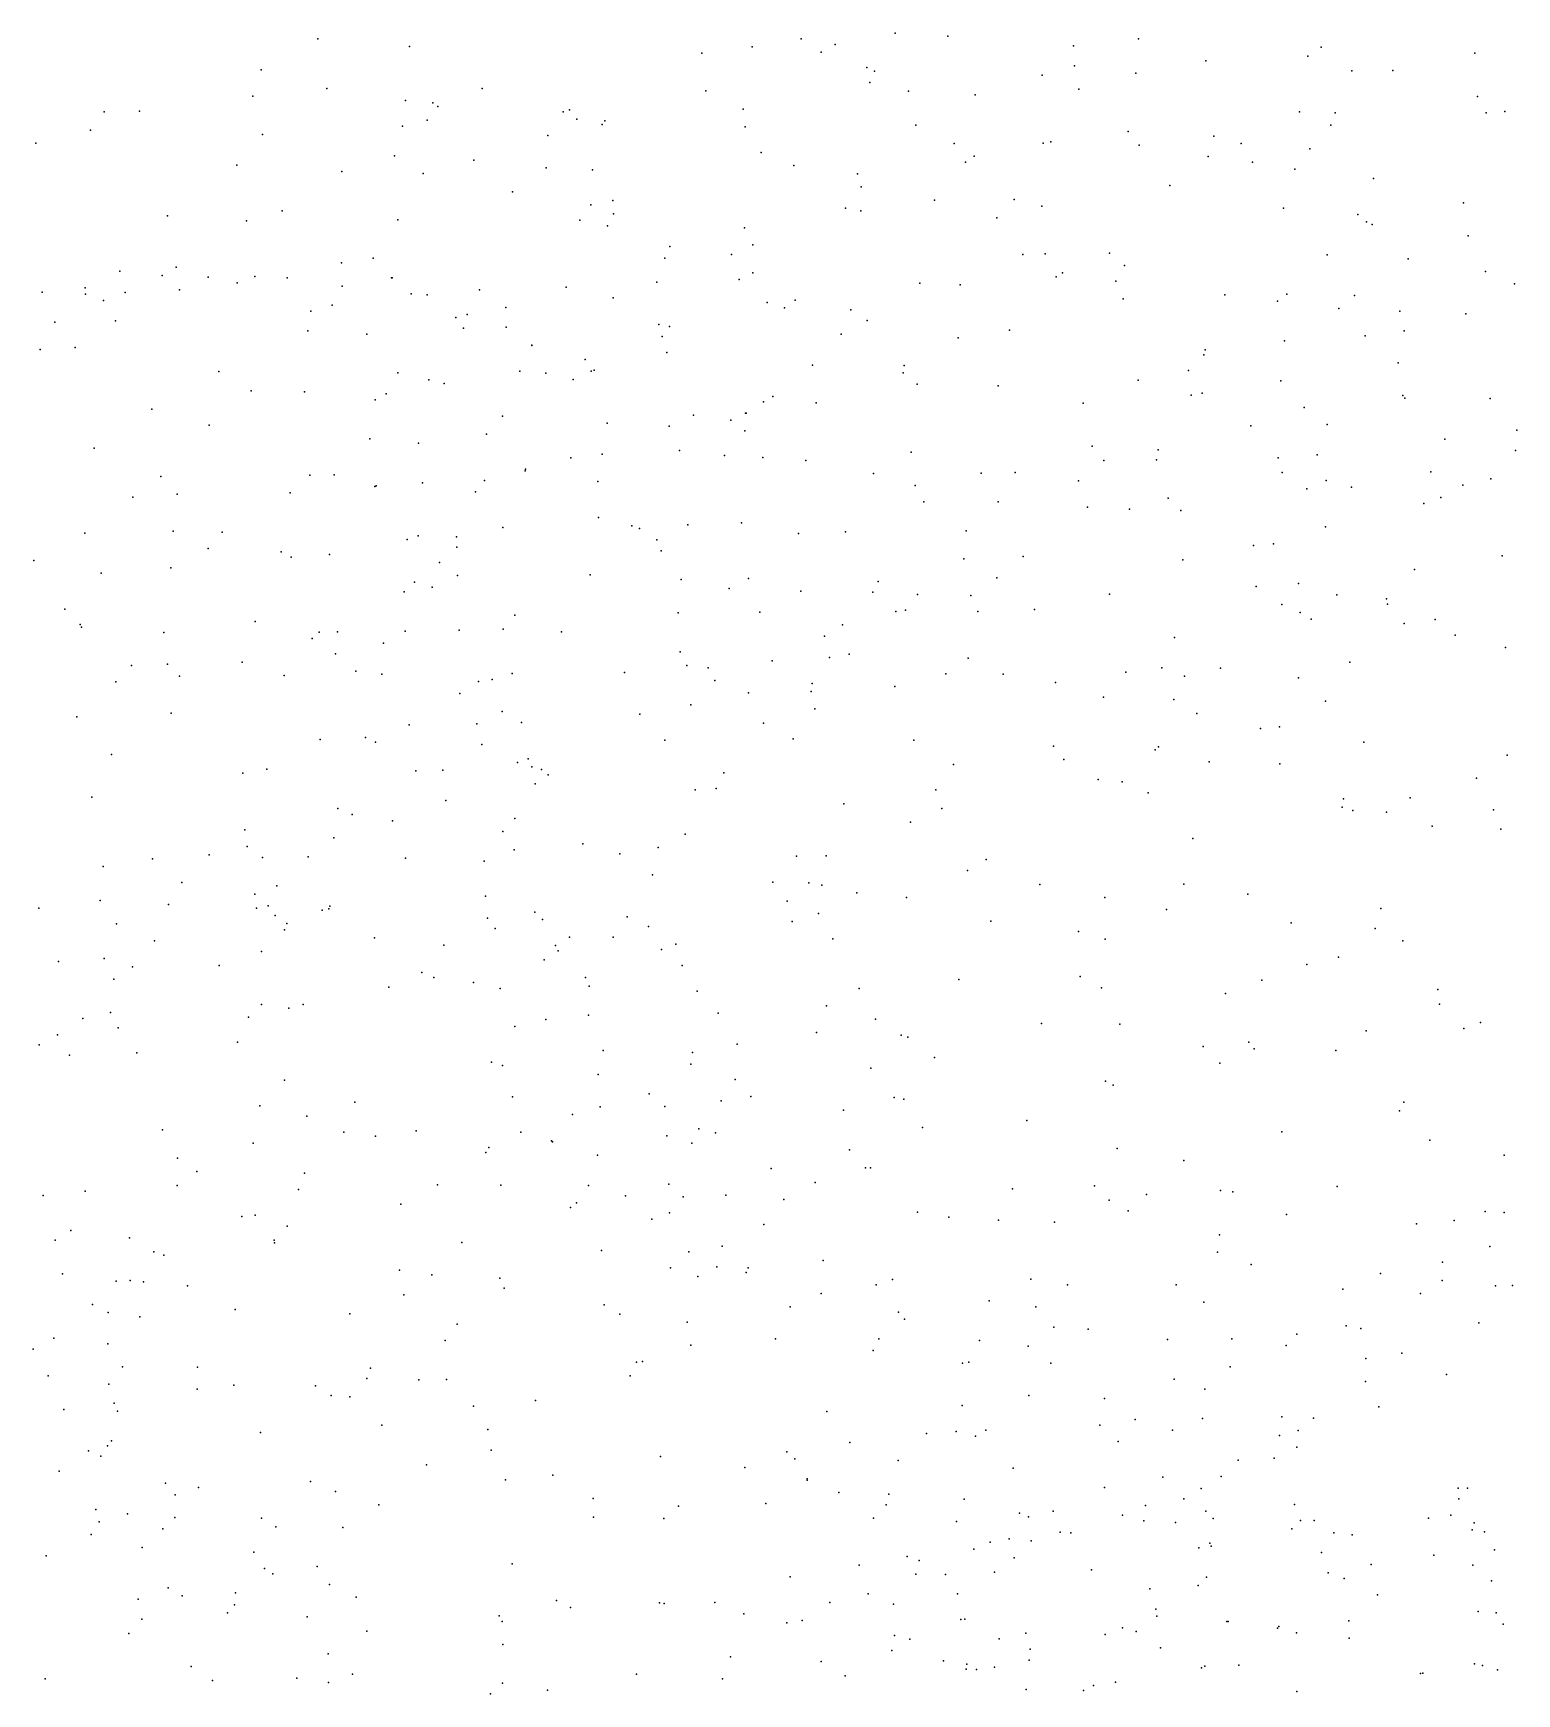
# Model space of a CAD drawing. Header units: metres. Extents: x -25 to 25, y -27.7 to 27.8.
# Drawn here: x -0.189 to 1.357, y 5.217 to 6.947 of the extents above; entities that cross this region are included whole.
import ezdxf

# ---------------------------------------------------------------- set-up
doc = ezdxf.new("R2010")
doc.units = ezdxf.units.M

msp = doc.modelspace()

# ---------------------------------------------------------------- linework, layer by layer
for p in [(0.1076, 6.9412, -8.9836), (0.6114, 6.9413, -24.9347), (0.7093, 6.947, 19.3071), (0.7642, 6.9438, -25.4008), (0.9629, 6.9411, 26.1029), (0.2033, 6.9332, 1.8941), (0.5079, 6.9261, 11.0206), (0.5601, 6.9329, 19.2144), (0.6322, 6.9273, 2.8465), (0.6468, 6.9353, 0.5148), (0.895, 6.9339, 19.4091), (1.1392, 6.9231, 19.5001), (1.1532, 6.9326, -22.0346), (1.3133, 6.9261, -0.4299), (0.0488, 6.9089, 14.0019), (0.6799, 6.9112, 3.3763), (0.6878, 6.9076, 11.5401), (0.8623, 6.9034, 11.6869), (0.8962, 6.913, -0.0243), (0.9599, 6.9055, 21.1728), (1.0329, 6.9181, -11.8861), (1.1851, 6.9079, 21.2101), (1.2278, 6.9081, -12.0149), (0.1172, 6.8893, 8.1461), (0.279, 6.8894, 15.7443), (0.512, 6.887, 11.2432), (0.6828, 6.8955, 14.1486), (0.7231, 6.8867, 8.2875), (0.9008, 6.8888, -25.6574), (0.04, 6.8815, 10.1513), (0.199, 6.8768, 21.4489), (0.2274, 6.8746, 2.0865), (0.2328, 6.8706, 14.0269), (0.7926, 6.8829, -22.1534), (1.316, 6.881, -26.0967), (-0.1148, 6.865, 15.7877), (-0.078, 6.8657, 9.9837), (0.2215, 6.8565, 18.9955), (0.3634, 6.8651, 2.3582), (0.3699, 6.8672, 8.1856), (0.3774, 6.8576, 4.6812), (0.404, 6.8518, 19.0601), (0.4066, 6.8556, 4.5093), (0.5509, 6.868, 15.5882), (0.7307, 6.8511, 3.522), (1.1307, 6.8651, -11.5968), (1.1632, 6.8512, -25.8307), (1.1678, 6.8642, 14.3168), (1.325, 6.8642, 11.6647), (1.3446, 6.8654, 15.6212), (-0.1293, 6.8459, 8.1256), (0.0501, 6.8414, 18.9403), (0.1959, 6.85, 25.8918), (0.3475, 6.8404, 5.4081), (0.5529, 6.8496, 8.2298), (0.8715, 6.8338, -11.665), (0.9521, 6.8446, 14.234), (1.0413, 6.8397, -0.2444), (-0.1862, 6.8324, 15.6381), (0.1874, 6.8192, 1.7109), (0.5695, 6.8227, 0.6363), (0.7708, 6.832, -21.9251), (0.7916, 6.8188, 26.0167), (0.8634, 6.8324, 3.7197), (0.9634, 6.8303, 3.8932), (1.0353, 6.8186, -12.1191), (1.0697, 6.8321, 26.052), (1.1413, 6.8267, 15.5836), (0.0233, 6.8094, 15.8723), (0.1326, 6.803, 10.4321), (0.2173, 6.8009, 5.5854), (0.2703, 6.8148, -24.2439), (0.3457, 6.8068, 1.2658), (0.3939, 6.8046, 5.0085), (0.6037, 6.8091, 3.1964), (0.6699, 6.8006, 19.1627), (0.7826, 6.8127, 4.0556), (1.0816, 6.8126, 11.7415), (1.1258, 6.8055, -25.4122), (0.3106, 6.7818, 10.7679), (0.6737, 6.787, 0.2436), (0.9953, 6.7882, -25.1391), (1.2077, 6.7955, -0.4342), (0.3922, 6.7681, 5.1986), (0.4149, 6.7728, 2.4715), (0.6575, 6.7648, 21.2936), (0.7503, 6.7732, -8.8915), (0.8333, 6.7738, 8.2188), (0.862, 6.7668, 15.5582), (1.1138, 6.7649, 21.2791), (1.3015, 6.7703, -11.5112), (-0.049, 6.7568, 10.1041), (0.0334, 6.7517, 18.7666), (0.0705, 6.762, -24.1405), (0.1912, 6.7526, 8.1272), (0.3808, 6.7521, 15.7121), (0.4159, 6.7589, 0.986), (0.6734, 6.7618, 8.184), (0.8153, 6.7546, 19.2177), (1.1915, 6.7583, 19.4223), (1.2005, 6.7506, 8.2499), (1.2062, 6.7476, -8.8297), (0.4096, 6.7464, 4.8656), (0.5524, 6.7442, 14.0806), (1.3064, 6.736, 21.3757), (0.1653, 6.7127, -9.0911), (0.4694, 6.7125, -24.0633), (0.4744, 6.7248, -24.4687), (0.5387, 6.7164, 18.9841), (0.5611, 6.7267, 25.9551), (0.8423, 6.7166, -0.1141), (0.8655, 6.717, -11.3644), (0.9327, 6.7178, 11.6374), (1.1594, 6.7161, -11.2777), (-0.0988, 6.699, 3.8086), (-0.0399, 6.7034, 18.5582), (0.1322, 6.7078, 25.9913), (0.5608, 6.6975, 2.7885), (0.8836, 6.6973, 14.2019), (0.9482, 6.7049, -0.2692), (1.2437, 6.7118, -0.5755), (1.3243, 6.6986, -0.968), (-0.1346, 6.6816, 9.998), (-0.0546, 6.6945, 3.6297), (-0.0366, 6.6797, 3.9967), (-0.0066, 6.6927, 8.1412), (0.0235, 6.6868, 13.8973), (0.0419, 6.6934, 10.3107), (0.0756, 6.6922, 3.8486), (0.1332, 6.6835, 3.6635), (0.1845, 6.6922, 2.0922), (0.1852, 6.6923, 1.6076), (0.2762, 6.6796, 2.2945), (0.3665, 6.6823, 25.9553), (0.461, 6.6877, 4.4462), (0.5466, 6.6903, 11.2512), (0.7348, 6.6867, 11.2556), (0.7771, 6.6847, 3.6556), (0.877, 6.6933, 11.3235), (0.9393, 6.6886, -21.9817), (1.3547, 6.686, 14.3512), (-0.1795, 6.6771, 3.5271), (-0.1345, 6.6752, 18.4221), (-0.1156, 6.6686, 21.3559), (-0.0932, 6.6769, 15.7398), (0.1227, 6.6638, 5.6346), (0.2048, 6.6755, 3.9799), (0.2217, 6.6746, 18.769), (0.3036, 6.6614, 3.7932), (0.4153, 6.6714, 4.2173), (0.5759, 6.6666, 3.0548), (0.5941, 6.661, 3.3077), (0.605, 6.669, 4.1625), (0.9468, 6.6701, -24.8904), (1.0529, 6.6743, 15.577), (1.1075, 6.668, 11.3763), (1.1175, 6.6753, 11.5905), (1.188, 6.6736, 25.9771), (-0.1665, 6.646, 4.1181), (-0.103, 6.6472, 26.0703), (0.1004, 6.6573, 21.3764), (0.2515, 6.6508, 5.5193), (0.2634, 6.6541, 4.1616), (0.463, 6.6437, 4.0685), (0.6629, 6.6587, 15.609), (0.6801, 6.6478, 4.0066), (1.1716, 6.6602, -0.9945), (1.2352, 6.6573, 15.5957), (1.3038, 6.6548, 19.3678), (0.0972, 6.6371, 3.4255), (0.1587, 6.6334, 1.9367), (0.2594, 6.6398, 3.565), (0.304, 6.6407, 1.214), (0.4665, 6.6309, 3.9026), (0.474, 6.6415, 0.6904), (0.653, 6.6334, 0.1309), (0.7749, 6.6296, -11.5585), (0.8283, 6.6376, 19.1053), (1.115, 6.6264, -0.8287), (1.1991, 6.6319, -25.032), (1.2396, 6.6368, 11.6823), (-0.1818, 6.6176, 3.3645), (-0.1452, 6.6197, 13.8365), (0.3308, 6.622, 13.9929), (0.3308, 6.6215, 4.3449), (0.4715, 6.6144, 3.7386), (1.031, 6.6121, 19.2149), (1.0323, 6.6171, -11.0732), (0.0045, 6.5947, 18.2852), (0.1912, 6.5932, 10.783), (0.3181, 6.5948, 8.1886), (0.3453, 6.593, 18.7074), (0.3861, 6.6072, 0.9115), (0.3926, 6.595, 5.1026), (0.3957, 6.5958, 21.3406), (0.6232, 6.6013, 3.8199), (0.7177, 6.5932, -0.018), (0.7185, 6.6007, -24.5146), (1.0148, 6.5955, -1.0526), (1.2333, 6.6037, -1.3761), (0.0381, 6.5746, 3.2956), (0.2233, 6.586, 18.576), (0.2392, 6.5822, -23.9523), (0.3736, 6.5863, 15.7281), (0.7321, 6.5812, 18.9403), (0.8167, 6.5796, 11.0188), (0.9624, 6.5856, -0.396), (1.1112, 6.585, 11.1202), (0.0937, 6.5733, 10.535), (0.1675, 6.565, 1.7015), (0.1788, 6.5712, 4.4277), (0.5722, 6.5628, 11.0201), (0.5819, 6.5686, 3.503), (0.6269, 6.562, 14.1161), (0.9053, 6.5617, -24.6281), (1.0176, 6.5698, -24.0122), (1.0293, 6.572, -9.0086), (1.1355, 6.5572, 21.433), (1.2384, 6.5696, -10.993), (1.2405, 6.5667, 11.2072), (1.3294, 6.5665, -9.0773), (-0.0652, 6.5553, 15.551), (0.3001, 6.548, 4.5289), (0.4091, 6.5407, 2.5746), (0.499, 6.5492, 0.5579), (0.5381, 6.5438, 18.6638), (0.5533, 6.5512, 21.3262), (0.5541, 6.5513, 8.1929), (1.1593, 6.5395, -12.0071), (-0.0054, 6.5386, 10.2649), (0.1617, 6.5245, 18.0174), (0.2833, 6.5292, 18.128), (0.4736, 6.5375, 25.9645), (0.5526, 6.5326, 2.8819), (1.08, 6.5381, 3.8954), (1.2819, 6.524, 21.5542), (1.357, 6.5336, 11.5598), (-0.1255, 6.5146, 5.6193), (0.2127, 6.5198, 1.4337), (0.404, 6.5083, 4.8088), (0.4845, 6.5121, 18.319), (0.5315, 6.507, -23.6928), (0.5715, 6.505, 18.5103), (0.7261, 6.5106, 8.2183), (0.9146, 6.5168, 15.5972), (0.9833, 6.5128, -1.3568), (1.1491, 6.5079, -1.5104), (1.3556, 6.5123, 25.8724), (0.3238, 6.4912, 3.2483), (0.3242, 6.4928, 2.4133), (0.3714, 6.5045, -9.2164), (0.6163, 6.5018, 15.6595), (0.6866, 6.4884, -11.2149), (0.7989, 6.4887, -0.2511), (0.8343, 6.4894, -23.6328), (0.9266, 6.5018, 18.9991), (0.9814, 6.5027, -24.309), (1.1083, 6.5046, 14.3171), (1.1125, 6.4895, -24.5694), (1.2674, 6.4901, 14.3673), (-0.0558, 6.4853, 21.3035), (0.0995, 6.4864, 21.3148), (0.1247, 6.4869, 4.5964), (0.1671, 6.4748, 8.3435), (0.1684, 6.4754, 1.9169), (0.2167, 6.4787, 15.7715), (0.2814, 6.481, 5.3587), (0.3994, 6.4801, 0.7772), (0.7301, 6.4759, 21.3539), (0.9003, 6.4808, -0.702), (1.1381, 6.4723, 19.116), (1.1584, 6.481, -9.174), (1.1846, 6.474, 25.8853), (1.3007, 6.4763, 19.1896), (1.3299, 6.4827, -10.8223), (-0.0851, 6.4636, 3.0859), (-0.0389, 6.4667, 4.6109), (0.0789, 6.4683, 3.1229), (0.2719, 6.4693, 4.7229), (0.7392, 6.4587, 10.8515), (0.8166, 6.4588, -0.9219), (0.9098, 6.4531, 25.8957), (0.9937, 6.4626, -1.5156), (1.2603, 6.457, 4.0446), (1.2779, 6.4633, -9.7601), (0.4, 6.4424, 17.9372), (0.5491, 6.4369, 3.1051), (0.9533, 6.451, -9.2415), (1.0068, 6.4497, 21.4507), (-0.135, 6.426, 15.1686), (-0.043, 6.4283, 10.097), (0.0081, 6.4273, 8.4259), (0.2007, 6.4196, 2.0776), (0.2122, 6.4235, 26.1114), (0.2522, 6.4223, 3.1008), (0.3006, 6.432, 5.0527), (0.4348, 6.4337, 10.7794), (0.443, 6.4309, 15.6684), (0.4608, 6.4191, 2.6878), (0.4931, 6.4347, 14.083), (0.6086, 6.4259, 18.0532), (0.6574, 6.4276, 18.2013), (0.7831, 6.4285, 18.6633), (1.1577, 6.4327, -9.4228), (-0.0065, 6.4102, 15.3686), (0.0696, 6.4066, 5.519), (0.1198, 6.404, 15.6287), (0.2526, 6.4116, 1.26), (0.4654, 6.4076, 2.8423), (0.8428, 6.4017, -1.5423), (1.0827, 6.4132, -10.6254), (1.1036, 6.4151, 15.5636), (1.3416, 6.4027, -24.3251), (-0.1882, 6.3976, -24.2105), (-0.1182, 6.3843, 5.5365), (-0.0454, 6.3902, 18.1763), (0.08, 6.401, -9.2042), (0.2343, 6.3957, 10.5111), (0.7807, 6.3993, 14.1718), (1.0091, 6.3984, 10.8374), (1.2503, 6.3883, 21.6725), (0.2083, 6.3752, 1.4994), (0.2267, 6.3698, 17.9369), (0.2531, 6.3821, 21.3048), (0.3916, 6.3829, 26.038), (0.4863, 6.3777, -9.3456), (0.5362, 6.3684, 8.327), (0.5563, 6.3788, 0.3554), (0.6916, 6.3759, -11.4309), (0.8151, 6.3795, 18.5021), (1.0853, 6.3706, -9.659), (1.1294, 6.3738, 8.3368), (0.1975, 6.365, 5.207), (0.6109, 6.3656, 25.9131), (0.686, 6.3647, -1.0521), (0.7325, 6.3621, -0.7717), (0.7881, 6.3612, -0.5778), (0.9327, 6.3625, 18.7191), (1.112, 6.352, -10.3809), (1.1695, 6.3618, -1.7383), (1.2214, 6.3576, -11.9119), (1.2222, 6.3523, 3.8735), (-0.156, 6.347, 4.8941), (0.0423, 6.3342, 4.9416), (0.3129, 6.3408, 8.4522), (0.4832, 6.3433, 0.5407), (0.5681, 6.344, 15.6416), (0.7101, 6.3446, -0.17), (0.7199, 6.3459, 8.3283), (0.7953, 6.3444, -0.4228), (0.8546, 6.3465, -10.7929), (1.1313, 6.3435, -10.1195), (1.1427, 6.3365, 18.8997), (1.2396, 6.3319, 4.1411), (1.2718, 6.3363, 10.9143), (-0.1398, 6.331, 21.2796), (-0.1385, 6.3283, 18.2946), (-0.0528, 6.3225, 2.8973), (0.1018, 6.3165, 5.0843), (0.1091, 6.3229, 8.54), (0.1283, 6.3235, 2.913), (0.1987, 6.324, 1.6837), (0.2551, 6.3252, -23.7759), (0.3007, 6.3262, 2.3308), (0.3617, 6.3234, 0.8582), (0.6356, 6.3188, -1.3153), (0.6543, 6.3306, -1.4979), (1.0003, 6.3174, -1.7713), (1.2928, 6.3199, 8.3548), (0.1261, 6.3004, 26.1731), (0.1761, 6.3114, 10.2424), (0.4854, 6.3026, 21.3143), (0.6615, 6.3, -1.8711), (1.3451, 6.3071, 15.4846), (-0.0865, 6.2883, 26.197), (-0.0491, 6.2897, 5.3874), (0.0289, 6.2919, 5.2498), (0.1474, 6.2825, 15.4492), (0.4271, 6.2811, -2.0747), (0.4922, 6.2883, -1.565), (0.5144, 6.2857, -23.5454), (0.581, 6.2932, 0.2155), (0.6409, 6.2966, -0.8887), (0.7852, 6.2958, 17.9023), (0.9497, 6.2814, -23.6151), (0.9872, 6.2859, 18.1956), (1.0482, 6.2856, 21.5999), (1.1831, 6.2919, 14.3887), (-0.1029, 6.2712, 5.1427), (-0.0364, 6.2773, 9.9795), (0.0725, 6.2777, 15.3136), (0.1743, 6.2793, 14.1049), (0.275, 6.2716, 26.1236), (0.2895, 6.2736, -1.7094), (0.3101, 6.2799, -1.9546), (0.5215, 6.2728, -11.2384), (0.6229, 6.2694, -2.1462), (0.7089, 6.2664, 15.6054), (0.7621, 6.2795, 10.6193), (0.8219, 6.2791, -1.8825), (0.8762, 6.2704, 15.5849), (1.0106, 6.2773, 18.4782), (1.1296, 6.2753, 18.7392), (0.2558, 6.2591, -9.3975), (0.4964, 6.2473, -1.3155), (0.5564, 6.2597, 10.3908), (0.6218, 6.2613, 0.0612), (0.9265, 6.2552, 25.7248), (0.9997, 6.253, -9.8436), (1.1577, 6.2512, 10.7698), (-0.1435, 6.2349, -9.3131), (-0.0453, 6.2387, 8.6361), (0.2999, 6.2405, -2.1808), (0.3199, 6.2289, 2.8243), (0.4433, 6.2375, 8.4914), (0.5719, 6.2282, -2.3031), (0.6255, 6.2431, 14.1292), (1.0237, 6.2382, 18.0397), (0.11, 6.2113, -1.6831), (0.1572, 6.2132, 17.9707), (0.203, 6.2263, 10.0548), (0.2733, 6.2275, 2.172), (0.603, 6.2119, 8.453), (1.0898, 6.2225, 15.5269), (1.1098, 6.2243, 25.6555), (-0.1074, 6.1956, 15.0048), (0.1678, 6.2083, 21.2967), (0.2784, 6.2059, 1.2056), (0.4691, 6.2104, 26.0088), (0.7288, 6.2106, -2.2648), (0.8744, 6.2041, -10.4706), (0.9803, 6.2003, -10.1907), (0.9836, 6.2037, -11.6199), (1.1975, 6.2083, 21.8057), (1.347, 6.1949, 14.5344), (0.0544, 6.1803, -1.8568), (0.2098, 6.1786, -1.4691), (0.238, 6.1794, 1.8261), (0.3156, 6.1872, 15.4736), (0.3267, 6.1911, -11.0207), (0.3308, 6.1828, 8.6066), (0.3408, 6.18, 2.3638), (0.5309, 6.1764, 15.5506), (0.7701, 6.185, 10.4728), (0.8851, 6.1903, 17.8124), (1.0366, 6.1878, 8.4589), (1.11, 6.1857, 18.3037), (0.0294, 6.1761, -23.886), (0.3342, 6.1651, 1.0286), (0.3477, 6.1745, 14.1373), (0.5008, 6.1589, 0.5603), (0.5227, 6.16, 10.079), (0.9209, 6.1695, 10.5998), (0.9458, 6.1672, 14.2545), (1.3151, 6.171, 15.4121), (-0.1279, 6.1512, 14.0595), (0.2412, 6.1475, 1.6296), (0.6558, 6.144, -0.0519), (0.7518, 6.1588, 8.4775), (0.9728, 6.1555, -2.1517), (1.1766, 6.1495, -23.6556), (1.2458, 6.1505, 25.5346), (0.1284, 6.1394, 26.1754), (0.1435, 6.1332, 15.2844), (0.1854, 6.1265, -2.3338), (0.3131, 6.1289, 17.7856), (0.7254, 6.1251, 10.2733), (0.7579, 6.1393, 17.7188), (1.1751, 6.1408, -2.0002), (1.1863, 6.1371, 18.4524), (1.2214, 6.1354, 8.4921), (1.3328, 6.1379, 3.8881), (0.0317, 6.117, 15.129), (0.1244, 6.1087, -9.5076), (0.3006, 6.1154, -2.4499), (0.4906, 6.1126, 8.5825), (1.0193, 6.1082, 21.6391), (1.2687, 6.1209, 18.6431), (1.3403, 6.1177, 10.8145), (-0.0055, 6.0911, -2.1243), (0.0341, 6.0996, 9.8354), (0.3124, 6.0961, -10.6948), (0.3839, 6.1026, -23.4631), (0.4222, 6.0921, -9.6888), (0.4624, 6.0985, -2.512), (0.6066, 6.0897, -9.7991), (0.6373, 6.0899, 25.851), (-0.1159, 6.0788, 26.1932), (-0.0647, 6.0868, 8.7682), (0.0499, 6.0884, 18.1414), (0.0977, 6.0891, 8.7536), (0.1992, 6.0874, -1.3378), (0.281, 6.0843, 15.3507), (0.7845, 6.0748, -2.4588), (0.8042, 6.0863, -10.2223), (-0.034, 6.0623, 18.2793), (0.0649, 6.0587, -10.8465), (0.4563, 6.0701, 0.6987), (0.5818, 6.0624, 14.1368), (0.6193, 6.0619, -10.4313), (0.6327, 6.0595, -0.4573), (0.8601, 6.0601, 8.5513), (1.0099, 6.0603, -2.2839), (-0.1193, 6.0434, -10.703), (-0.0479, 6.0393, -2.9501), (0.042, 6.05, -2.294), (0.0561, 6.038, 2.582), (0.2823, 6.0479, 1.3021), (0.5966, 6.0427, 0.3973), (0.6692, 6.0516, 21.3975), (0.7212, 6.0465, 10.1068), (0.9278, 6.0467, 17.6867), (1.0768, 6.0501, 17.7816), (-0.183, 6.0353, -10.3222), (0.0437, 6.0354, -1.4249), (0.0632, 6.0278, -2.6645), (0.1121, 6.0333, -3.0743), (0.1191, 6.0349, 14.1588), (0.1201, 6.0374, -2.8965), (0.2846, 6.0251, -2.7394), (0.3338, 6.0314, 1.1175), (0.3419, 6.0238, 2.0875), (0.43, 6.0265, 14.1519), (0.602, 6.0215, -10.0921), (0.6294, 6.0299, 15.484), (0.8088, 6.0219, 15.5027), (0.9919, 6.034, 15.4849), (1.2153, 6.0351, -2.1354), (-0.1021, 6.0193, 18.4264), (0.0729, 6.0128, -10.1897), (0.0755, 6.0196, 21.319), (0.1669, 6.0044, -9.9319), (0.2923, 6.0143, 2.5641), (0.37, 6.0053, 2.2723), (0.4155, 6.0052, 0.8399), (0.4522, 6.0162, -10.3007), (0.6442, 6.0034, 0.2411), (0.9002, 6.0113, -11.5005), (1.1219, 6.0202, 8.5606), (1.2094, 6.0142, 14.5236), (-0.0625, 6.0015, -10.0073), (0.0489, 5.9904, -3.2644), (0.239, 5.9968, -3.168), (0.3553, 5.9965, -2.8898), (0.3581, 5.991, 8.7334), (0.4658, 5.9925, 9.8607), (0.4808, 5.9981, 17.679), (0.928, 6.003, 10.4086), (1.2384, 6.0015, 10.6793), (-0.1625, 5.9798, -2.7166), (-0.1148, 5.9831, -2.1346), (-0.0854, 5.9743, 14.9556), (0.0048, 5.9757, 26.1652), (0.216, 5.9686, 26.1194), (0.3436, 5.9818, -11.1389), (0.4873, 5.9759, -2.7485), (1.1383, 5.9768, 25.3564), (1.1713, 5.9844, 21.9168), (-0.1048, 5.9616, -3.3133), (0.1815, 5.953, -1.2144), (0.2287, 5.9633, 21.3314), (0.2698, 5.9581, 14.167), (0.2978, 5.9518, 1.5076), (0.3867, 5.9633, -3.0429), (0.3905, 5.9542, 26.0344), (0.6716, 5.9518, -11.3143), (0.7757, 5.9612, -2.5973), (0.9019, 5.9642, 21.5797), (0.9244, 5.9526, 25.4532), (1.0914, 5.9604, -11.6581), (0.0489, 5.9351, 18.1904), (0.0924, 5.935, 9.7311), (0.5029, 5.9491, -0.7769), (1.0533, 5.9466, 21.742), (1.2747, 5.9506, -23.6356), (1.2766, 5.9355, -2.2873), (-0.1371, 5.9205, -20.4723), (-0.1084, 5.9266, 8.8647), (0.0355, 5.922, 15.0852), (0.0773, 5.9312, 8.8392), (0.3452, 5.9196, 1.852), (0.3898, 5.9239, 2.4276), (0.5248, 5.926, 0.6971), (0.6378, 5.9337, -2.7221), (0.6887, 5.9197, 17.5978), (-0.1636, 5.9035, -1.5698), (-0.1005, 5.9109, 9.6772), (0.313, 5.9121, -23.3138), (0.6272, 5.9061, -0.3808), (0.7154, 5.9031, 14.1229), (0.7224, 5.9009, 21.4672), (0.8619, 5.9152, 10.1404), (0.9432, 5.9147, -23.5435), (1.2002, 5.9078, 18.2761), (1.3018, 5.91, 18.6278), (1.3193, 5.9162, 25.2659), (-0.1827, 5.8931, 2.5044), (-0.151, 5.8823, 18.9421), (-0.0809, 5.8849, -10.8415), (0.024, 5.896, -23.6087), (0.4051, 5.8871, -0.9123), (0.4981, 5.8852, -3.1517), (0.5445, 5.8937, -2.9546), (1.0302, 5.8913, 14.3619), (1.0779, 5.896, -2.4492), (1.0833, 5.8888, 17.824), (1.1684, 5.8873, 15.312), (0.2885, 5.8749, 17.8112), (0.3, 5.8715, -1.0634), (0.4962, 5.8731, 21.3766), (0.684, 5.8688, 0.3172), (0.7501, 5.88, 8.6742), (1.0474, 5.8739, 10.4296), (0.0729, 5.8564, 21.3628), (0.3997, 5.8621, 2.1043), (0.5425, 5.857, -0.6285), (0.9283, 5.8551, -2.5943), (0.9363, 5.8509, 8.6575), (0.1463, 5.8335, 18.0237), (0.3105, 5.8389, -3.5197), (0.4528, 5.8422, 0.8895), (0.528, 5.8346, 15.3314), (0.5588, 5.8393, 25.8543), (0.7083, 5.8383, 15.3966), (0.7183, 5.8365, -0.1739), (1.2394, 5.8335, 22.1373), (0.0471, 5.8294, -3.5799), (0.0963, 5.8189, 2.4381), (0.373, 5.8204, 17.6814), (0.402, 5.8285, 1.042), (0.4694, 5.8287, 14.1524), (0.6555, 5.8251, 0.4895), (0.8463, 5.8141, 17.5898), (1.2349, 5.8242, 18.4766), (-0.0543, 5.8047, -1.3225), (0.1347, 5.8022, -23.4028), (0.1677, 5.7981, 14.1644), (0.2103, 5.8035, -4.2752), (0.3191, 5.8021, -4.412), (0.4714, 5.7983, -3.4924), (0.5048, 5.8055, -23.2116), (0.5219, 5.8015, -4.3556), (0.7376, 5.807, 9.8987), (1.1123, 5.8025, 18.0272), (0.0403, 5.7906, 9.6261), (0.2827, 5.781, -3.6868), (0.2857, 5.786, 26.0438), (0.3512, 5.7932, 1.5535), (0.3521, 5.792, -4.0001), (0.4975, 5.7905, -4.0563), (0.6617, 5.7836, -3.162), (0.9407, 5.785, 25.3412), (1.2664, 5.7938, 14.681), (1.344, 5.7783, 22.25), (-0.0385, 5.7749, 14.1206), (-0.0184, 5.761, 26.1054), (0.3991, 5.7782, -20.4602), (0.5802, 5.7643, 21.452), (0.6784, 5.7651, -4.2985), (0.6836, 5.765, 8.7525), (1.0102, 5.7727, 10.3008), (-0.0388, 5.7467, 18.508), (0.0939, 5.7594, -4.0898), (0.2323, 5.7473, 2.4241), (0.2982, 5.7469, 15.2391), (0.3898, 5.7465, 2.3859), (0.4733, 5.7479, -4.5488), (0.6259, 5.7496, -4.4735), (0.917, 5.7463, 21.669), (1.1699, 5.7455, -2.6068), (-0.1786, 5.736, 19.1618), (-0.1346, 5.7408, 2.4333), (0.0874, 5.7424, -1.1639), (0.194, 5.7272, 8.9208), (0.3771, 5.7285, 9.6766), (0.4284, 5.7356, 25.9331), (0.4884, 5.7348, -3.8054), (0.5328, 5.7363, 9.7278), (0.5932, 5.7318, -3.9364), (0.8316, 5.7431, -2.8216), (0.9321, 5.7312, 10.0968), (0.971, 5.7373, -11.5529), (1.0481, 5.7415, 8.7109), (1.0611, 5.7401, 21.8645), (0.0284, 5.7142, -3.8321), (0.0425, 5.7157, -20.8725), (0.3708, 5.7235, 21.4122), (0.4558, 5.7114, 17.5795), (0.4741, 5.7179, -11.1231), (0.7326, 5.7187, -4.0991), (0.7651, 5.7134, 0.3144), (0.817, 5.7104, 25.4403), (0.9519, 5.72, 15.3425), (1.1172, 5.7163, 22.0169), (1.2919, 5.71, 26.6019), (1.324, 5.7195, 10.6919), (1.3439, 5.7184, 26.4281), (-0.1498, 5.6995, -1.3897), (-0.0887, 5.692, -23.5618), (0.0759, 5.7042, 18.1714), (0.5723, 5.7058, -3.6188), (0.8754, 5.7084, -23.4411), (1.0471, 5.695, -2.702), (1.2525, 5.7067, -11.68), (-0.1661, 5.6896, -3.6962), (-0.0631, 5.6774, 18.7644), (0.0622, 5.6895, -10.8358), (0.0627, 5.6868, -4.522), (0.2577, 5.6872, 17.8529), (0.4034, 5.6788, 1.2583), (0.4941, 5.6775, 2.015), (0.5291, 5.6833, 8.8173), (1.045, 5.677, 25.2544), (1.3288, 5.6829, 8.8007), (-0.0529, 5.6739, -4.2598), (0.1929, 5.6583, -20.4831), (0.4751, 5.6606, 1.0562), (0.5234, 5.6619, 2.3734), (0.5561, 5.6609, 15.2977), (0.6344, 5.6684, 14.107), (1.0802, 5.6643, 14.4488), (1.2797, 5.6668, -2.7349), (-0.1585, 5.6544, 9.4835), (-0.1024, 5.6468, 18.9567), (-0.088, 5.6477, -4.0883), (-0.0739, 5.6461, -20.4346), (-0.0282, 5.6421, 9.0035), (0.2263, 5.6533, 9.5785), (0.2972, 5.65, -0.9539), (0.5037, 5.6517, -0.6706), (0.5539, 5.6559, 2.177), (0.6894, 5.6431, 21.5465), (0.7065, 5.6485, 25.5802), (0.8506, 5.649, 17.539), (0.8888, 5.6429, -4.2063), (1.0019, 5.6431, 17.7446), (1.2151, 5.6547, 15.077), (1.2791, 5.6475, 22.4273), (1.3349, 5.6421, 25.1072), (1.3524, 5.6425, 18.7959), (-0.1272, 5.6227, -3.8633), (0.1973, 5.6328, -4.6884), (0.302, 5.6396, -23.2945), (0.632, 5.6341, 17.4824), (0.8073, 5.6265, 0.0936), (1.031, 5.6251, 17.9085), (1.1759, 5.6387, 10.523), (1.2565, 5.6339, 18.5972), (-0.1109, 5.6143, 21.4485), (-0.0779, 5.6098, -4.4789), (0.0215, 5.6174, 2.3888), (0.1409, 5.6127, 21.4357), (0.4061, 5.6221, 15.2657), (0.4225, 5.6125, 1.4111), (0.5999, 5.62, -0.4923), (0.7129, 5.6145, -4.6753), (0.7189, 5.6074, -3.6268), (0.8558, 5.62, 8.7798), (0.2529, 5.6021, -20.7495), (0.4926, 5.6043, 1.8416), (0.8746, 5.5991, 9.9489), (0.9105, 5.5968, 14.1677), (1.1279, 5.5918, 26.7308), (1.1792, 5.6004, 26.9613), (1.1945, 5.5974, 8.8279), (1.3176, 5.6033, 26.2302), (-0.1889, 5.576, -21.0806), (-0.1674, 5.5876, 19.2109), (-0.111, 5.5816, 14.0455), (0.2402, 5.5851, 2.3874), (0.4965, 5.5803, 9.6717), (0.5845, 5.5869, 0.9459), (0.6862, 5.5748, -0.3632), (0.6924, 5.5867, 15.3223), (0.7971, 5.5851, -11.3718), (0.8479, 5.579, -3.36), (0.9932, 5.586, -4.3045), (1.0602, 5.5869, -2.9399), (1.1168, 5.58, 26.5746), (1.2371, 5.572, 27.1271), (-0.0959, 5.5576, 9.1198), (-0.0177, 5.5572, 18.6479), (0.1625, 5.5563, 18.0293), (0.4398, 5.5625, 14.1099), (0.4461, 5.5631, -4.7918), (0.7795, 5.5615, 0.4214), (0.7861, 5.5626, -0.1862), (0.8716, 5.5615, 25.3872), (1.0584, 5.5576, 22.042), (1.1997, 5.5663, 14.7098), (-0.1732, 5.5483, -4.343), (-0.1101, 5.5395, 15.0578), (0.0201, 5.5386, 18.4184), (0.1053, 5.5379, -1.1033), (0.1587, 5.5453, -20.9747), (0.2128, 5.5441, 15.2183), (0.2418, 5.5446, -10.8899), (0.4331, 5.5484, -0.7647), (1, 5.5447, -4.5105), (1.1992, 5.5423, 14.9161), (1.2838, 5.5495, 10.6612), (-0.1047, 5.5196, 9.2952), (-0.0179, 5.5343, -4.6491), (0.1215, 5.5279, 9.0219), (0.1409, 5.5264, 9.466), (0.3346, 5.5226, 21.4512), (0.8486, 5.5277, -3.5144), (0.9273, 5.5248, -3.9207), (1.0319, 5.5342, -3.1262), (-0.157, 5.5131, 27.7729), (-0.1011, 5.5115, -1.2925), (0.2699, 5.5168, 17.8369), (0.638, 5.511, 17.3897), (0.7791, 5.5172, -4.7926), (0.9594, 5.5028, 8.8365), (1.0296, 5.5037, 26.9076), (1.1121, 5.5057, 26.342), (1.1452, 5.504, 18.3697), (1.2132, 5.5161, 9.0334), (0.0481, 5.4893, 26.0855), (0.1745, 5.4967, -4.8162), (0.2847, 5.4923, -0.9407), (0.7418, 5.4883, 0.6582), (0.7727, 5.4902, -23.4217), (0.7931, 5.4854, 17.3913), (0.8037, 5.4918, 14.0187), (0.9226, 5.4967, -23.6102), (0.9981, 5.4918, 26.7249), (1.1098, 5.4862, 27.2002), (1.1292, 5.4912, 10.3462), (-0.1313, 5.47, 27.6401), (-0.1116, 5.4753, -10.653), (-0.1072, 5.4804, 27.877), (0.2884, 5.4707, 9.5056), (0.5964, 5.469, 25.9069), (0.6619, 5.4787, 2.0052), (0.9418, 5.4797, 17.5989), (1.1278, 5.4741, 14.5821), (-0.1184, 5.4647, 19.1259), (0.2209, 5.4557, 26.0814), (0.4646, 5.4643, 8.9303), (0.5526, 5.4526, 2.3924), (0.6046, 5.4617, 9.6954), (0.7123, 5.4601, 2.3332), (0.8322, 5.4521, -0.0649), (1.0668, 5.4605, -4.031), (1.1042, 5.4624, 22.4322), (-0.1619, 5.4491, 27.5285), (-0.0511, 5.4365, 27.7702), (0.1002, 5.4381, 9.1581), (0.3032, 5.4399, 17.6933), (0.3524, 5.4449, 17.5194), (0.6174, 5.4411, 1.8229), (0.6174, 5.4394, 1.0915), (0.988, 5.4427, 15.1828), (1.0491, 5.4433, -4.6488), (-0.0411, 5.4242, 27.9398), (-0.0167, 5.432, 18.7517), (0.1262, 5.4278, -23.4955), (0.3946, 5.4204, -4.9349), (0.5745, 5.4151, 1.445), (0.6506, 5.4267, -4.944), (0.7028, 5.4251, 0.884), (0.7811, 5.4199, -0.2756), (0.9273, 5.4319, -3.6607), (1.0099, 5.4201, 27.6079), (1.0282, 5.431, 27.3323), (1.2959, 5.4311, 9.5201), (1.2967, 5.42, 22.7383), (1.3055, 5.4311, 27.5034), (-0.1236, 5.409, -23.5603), (-0.0906, 5.4045, 27.5497), (-0.0414, 5.4008, 27.6332), (0.0489, 5.4, -1.1505), (0.1711, 5.414, 9.3386), (0.3948, 5.401, -23.4314), (0.4683, 5.3997, 14.037), (0.4834, 5.4126, 17.3478), (0.6866, 5.3998, 13.9619), (0.7, 5.4138, 15.3095), (0.8387, 5.4053, 0.1771), (0.8483, 5.4012, 25.5652), (0.874, 5.4073, 9.8748), (0.9462, 5.403, 21.9148), (0.9701, 5.4131, 27.8316), (1.0331, 5.4072, -5.1249), (1.0405, 5.3997, -5.3265), (1.1252, 5.4142, 27.7515), (1.265, 5.3999, -3.1968), (1.2884, 5.403, 18.6826), (-0.1286, 5.3831, 28.1658), (-0.1202, 5.3961, 13.9492), (-0.0539, 5.3888, 28.0515), (0.0638, 5.3908, 18.2743), (0.1339, 5.3903, 15.2385), (0.773, 5.3964, -5.0936), (0.8813, 5.3855, 27.0655), (0.8923, 5.3846, 27.4205), (0.9685, 5.3971, 26.3507), (1.0013, 5.3956, -3.487), (1.1225, 5.389, 22.5736), (1.1317, 5.3975, 14.8112), (1.1459, 5.3975, 27.9199), (1.1662, 5.3846, 26.0792), (1.1856, 5.3827, -4.4365), (1.3104, 5.3877, 10.7354), (1.3126, 5.395, 27.6578), (1.3233, 5.3858, 9.8004), (-0.0755, 5.3693, -4.749), (0.0409, 5.3647, 27.8344), (0.7912, 5.3676, 8.8965), (0.8084, 5.3749, 0.3833), (0.828, 5.3785, 21.7669), (0.851, 5.3765, 27.9816), (1.0258, 5.369, 25.2482), (1.037, 5.374, 14.4058), (1.0386, 5.3709, 18.2393), (1.1534, 5.3641, -3.3372), (1.3337, 5.3668, -5.1525), (-0.1754, 5.3606, 19.3501), (0.0521, 5.3474, 27.7151), (0.1071, 5.3497, 21.4088), (0.3103, 5.3524, 14.0254), (0.6719, 5.351, 1.6771), (0.7217, 5.3602, -5.2372), (0.7344, 5.3557, 1.8756), (0.8331, 5.3588, 25.8429), (0.9138, 5.3461, -5.4858), (1.2053, 5.3518, -4.7056), (1.2705, 5.3613, -5.3937), (1.3113, 5.3509, 24.9995), (0.0608, 5.3418, 27.913), (0.12, 5.3307, 13.9884), (0.5998, 5.3387, -23.4654), (0.7308, 5.3417, 1.0163), (0.7617, 5.3412, 17.2437), (0.8128, 5.3436, 26.8872), (1.0249, 5.3298, 14.9608), (1.0335, 5.3385, 22.2147), (1.1606, 5.3429, -5.532), (1.177, 5.337, 18.5048), (1.3305, 5.3348, -4.9273), (-0.0794, 5.3156, -1.279), (-0.0481, 5.3275, 28.1494), (-0.0337, 5.319, 18.8588), (0.0218, 5.3221, 18.4989), (0.1475, 5.3176, -21.2049), (0.3563, 5.3142, 26.1762), (0.4638, 5.3116, -5.0972), (0.5213, 5.3121, 15.3054), (0.6412, 5.3121, -0.5244), (0.681, 5.321, 27.9149), (0.7742, 5.3211, 26.0631), (0.9747, 5.3265, 14.1847), (1.212, 5.32, 10.0425), (-0.0758, 5.2948, 2.385), (0.0137, 5.3015, 27.5099), (0.0207, 5.3097, -4.8571), (0.0965, 5.2971, 27.8356), (0.2968, 5.2981, -5.0172), (0.3709, 5.3069, 9.4387), (0.4685, 5.311, 2.378), (0.5516, 5.3004, 17.204), (0.7075, 5.3104, 1.2676), (0.7777, 5.2945, 26.3275), (0.782, 5.2947, 0.8196), (0.9809, 5.3052, 18.0797), (0.9818, 5.298, 9.9546), (1.3167, 5.3029, -3.3362), (1.3356, 5.3014, 28.0276), (-0.0893, 5.2797, -21.5697), (0.1587, 5.2824, 26.1754), (0.2998, 5.2924, -0.9204), (0.5965, 5.291, 21.5602), (0.6125, 5.2933, 26.1981), (0.7087, 5.2778, 27.2277), (0.8454, 5.2803, -23.7425), (0.9281, 5.2788, 2.0802), (0.946, 5.2856, 28.2473), (0.9604, 5.2818, 22.0099), (1.055, 5.2922, -5.6327), (1.0564, 5.2923, 9.2142), (1.1075, 5.2854, -3.5756), (1.109, 5.2872, 9.7586), (1.1273, 5.2805, -3.8733), (1.182, 5.2929, 10.5677), (1.3427, 5.2896, 10.8638), (0.3003, 5.2684, 9.1737), (0.7057, 5.2621, -5.5125), (0.7246, 5.2739, 26.6128), (0.8176, 5.2743, -11.4325), (0.8499, 5.2635, -0.1639), (0.9859, 5.2649, 26.009), (1.1825, 5.275, 10.2756), (-0.0242, 5.2456, 27.3809), (0.1184, 5.2586, 27.6789), (0.5376, 5.2555, 8.9455), (0.6321, 5.2505, 27.4735), (0.7595, 5.2515, 1.4154), (0.7832, 5.2427, 9.7847), (0.7838, 5.2478, 1.5928), (0.794, 5.2422, 0.6011), (0.8127, 5.2446, -5.6346), (0.849, 5.252, 13.8337), (1.0286, 5.2441, 2.3374), (1.0318, 5.2459, 14.7624), (1.0673, 5.2467, 9.5931), (1.313, 5.2481, 25.8291), (1.3211, 5.2465, 10.3884), (-0.1765, 5.2325, -4.7433), (-0.0022, 5.2307, 28.204), (0.0857, 5.2332, 27.5277), (0.1188, 5.2288, 28.0026), (0.1439, 5.2376, 27.7884), (0.3, 5.2281, 17.567), (0.4397, 5.2374, 13.9072), (0.5292, 5.2327, -5.2964), (0.6572, 5.2356, 13.8114), (0.916, 5.2257, 17.6102), (0.9389, 5.2292, 1.8991), (1.2566, 5.2383, -11.6283), (1.2591, 5.2384, 22.8579), (1.337, 5.2419, -4.5849), (0.2877, 5.217, 2.3422), (0.347, 5.2207, 21.4216), (0.8457, 5.2214, 2.4442), (0.9055, 5.2205, 9.0597), (1.1279, 5.2193, -25.5477)]:
    msp.add_point(p)

doc.saveas('drawing.dxf')
